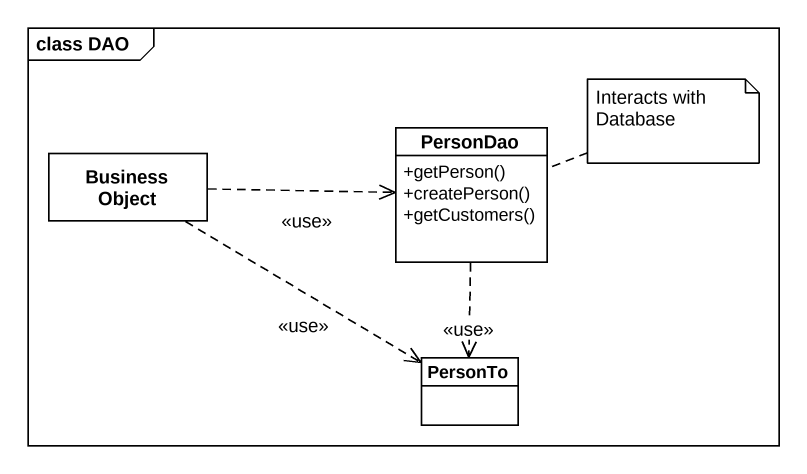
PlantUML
@startuml
mainframe class DAO
hide circle
hide empty members
skinparam classAttributeIconSize 0
class "Business Object" as Business_Object
class PersonDao {
  +getPerson()
  +createPerson()
  +getCustomers()
}
class PersonTo
Business_Object .right.> PersonDao : <<use>>
Business_Object .right.> PersonTo : <<use>>
PersonDao ..> PersonTo : <<use>>
note right of PersonDao : Interacts with Database
@enduml
